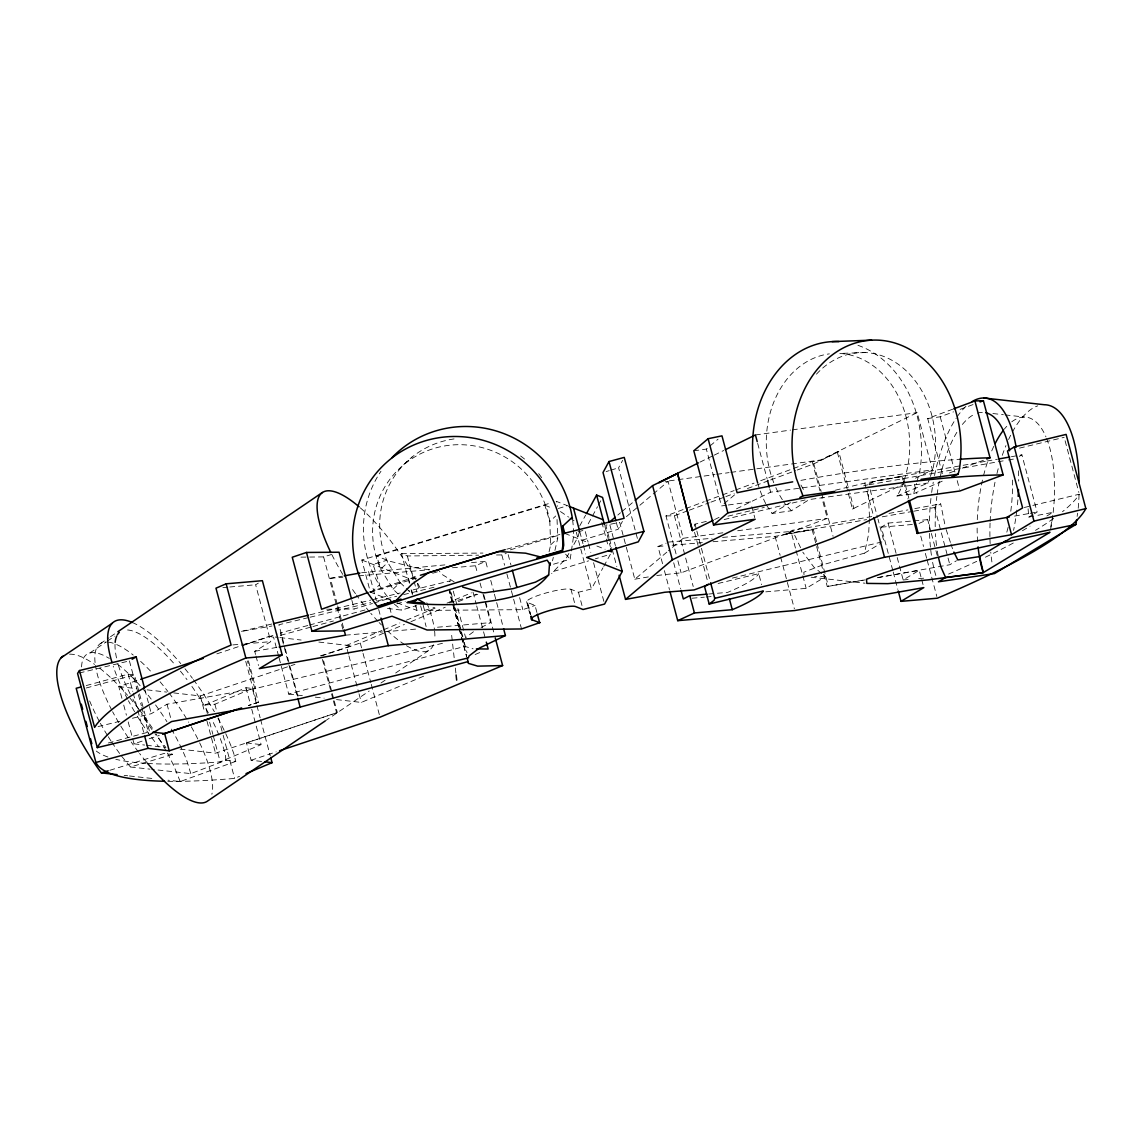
<?xml version="1.0" encoding="UTF-8"?>
<svg xmlns="http://www.w3.org/2000/svg" width="1143" height="1143" viewBox="0 0 1143 1143"><rect width="100%" height="100%" fill="white"/><g stroke="black" fill="none" stroke-linecap="round" stroke-linejoin="round"><path stroke-width="0.75" stroke-dasharray="5 3.75" d="M869.423 518.651L868.623 534.195L864.479 553.169L824.16 564.356L803.815 572.229L804.029 575.029M869.509 516.922L867.98 489.318M553.512 564.213L570.214 559.17L571.171 552.569M571.414 550.912L573.586 536.053A106.585 103.799 47.3 0 0 572.672 520.565M1050.817 526.952L1052.517 515.55M1077.12 516.422L1077.592 513.193M549.069 551.783L550.669 544.84L549.812 521.508L544.854 505.22L376.704 555.998L380.705 569.1L393.078 589.188L398.207 594.103M552.512 560.842L553.312 557.355M554.926 550.412L557.727 538.239L556.941 516.565M579.315 532.009L578.029 536.939L572.214 547.454M1006.826 532.152L1008.155 527.166M903.913 480.932A90.497 71.695 87.9 0 1 899.298 492.162L896.755 496.076L913.586 493.733L916.429 483.46M916.915 481.746L919.758 471.459A106.585 84.453 87.9 0 0 857.407 345.143M694.358 526.137L695.001 524.151L707.131 521.208M896.755 496.076L928.059 482.989L929.802 478.06M930.388 476.417L932.702 469.83A90.497 71.695 88 0 0 901.198 366.474A90.497 71.695 88 0 0 814.387 376.504M588.245 523.823L591.603 517.608M592.445 516.05L597.503 506.735M598.346 505.177L600.875 500.52M637.38 538.396L618.592 467.801L622.621 460.372M579.672 526.009L585.602 515.179M582.03 540.196L618.12 529.295L622.406 521.451M536.896 612.462L535.038 605.433L527.323 602.475L530.695 614.563L527.323 602.475A23.289 3.643 -14.9 0 1 543.554 593.688A23.289 3.643 -14.9 0 1 570.957 589.302L578.458 592.245L591.402 588.988L602.947 567.857M603.775 566.356L610.362 554.284L595.317 558.827M568.885 553.455L566.399 557.955L551.64 573.586M404.951 463.701L412.051 457.057M454.042 438.926A90.497 88.125 47.3 0 0 387.763 562.485L380.705 569.1A90.497 88.111 46.9 0 1 435.597 447.97A90.497 88.111 46.9 0 1 549.812 521.508L555.698 515.993M393.078 589.188L400.136 582.587L387.763 562.485M550.669 544.84L557.727 538.239M371.232 592.46L379.662 584.673L373.089 564.428L387.077 560.213M617.834 515.036L620.506 512.778M621.849 511.65L633.879 501.463M626.407 516.65L638.508 506.42M639.851 505.277L668.098 481.403L683.228 538.267L668.441 550.783M693.815 450.799L706.345 449.07L718.061 439.155M609.005 537.296L605.79 525.209L619.677 522.337L634.822 579.215L667.098 551.926M724.076 503.734L735.806 493.819M449.313 581.716L450.499 580.815L408.88 590.888M473.445 631.75L465.63 637.694L457.386 606.676M766.439 505.077L772.082 513.45L791.485 510.75L809.244 499.548L928.059 482.989M100.17 643.752L108.999 637.751M110.471 636.751L116.357 632.736M325.041 721.076L369.189 691.029M380.962 683.014L385.377 680.014M395.678 672.998L429.525 649.953M89.868 652.967L105.87 642.123M107.328 641.137L114.6 636.194M229.772 587.002L255.632 584.759L258.332 583.13M132.417 718.261L151.319 713.689L167.021 704.217L255.789 688.429L443.084 643.152M255.546 654.468L254.718 651.324L270.762 641.637L255.632 584.759M816.531 541.611L813.33 529.552L786.398 533.867L792.342 530.281L871.766 516.579M985.28 461.358L873.681 481.203L867.323 485.046L1006.697 460.243M786.484 534.224L791.027 531.481L795.614 548.711M904.856 483.189L903.013 476.288L873.781 481.56L868.794 484.575L863.622 485.818M892.754 570.3L881.282 527.166L888.04 523.094L912.171 521.008M913.686 511.221L934.617 507.492L940.689 503.834L945.204 526.137M1019.299 456.414L1021.899 454.843L1037.13 512.078L1034.344 513.764M765.796 591.845L806.158 588.359L825.617 576.615L823.031 574.515M864.479 553.169L880.939 543.254M897.212 557.555L903.17 579.972L919.229 570.286L921.315 578.158M878.053 577.501L949.847 564.728L956.477 560.727M1028.086 508.764L1028.757 517.122L1032.943 514.607M1022.413 530.752L1030.057 526.137M1046.874 515.993L1052.989 512.293L1035.672 515.75M772.082 513.45L790.399 502.606M452.471 567.742L475.474 565.756L485.689 561.37L487.99 570M481.089 627.507L490.618 622.621L482.36 591.603M699.973 462.129L712.646 455.914M714.232 455.143L723.733 450.485M730.848 472.373L820.503 460L917.172 412.623L932.402 469.859L914.814 478.474M760.681 480.689L812.202 461.515L820.603 460.358L838.748 451.628L849.292 491.276M797.214 470.03L813.816 463.844L838.748 451.628M714.575 519.565L720.833 516.493M736.492 508.821L770.653 492.176L800.543 488.061M848.349 493.519L852.464 509.035L903.627 483.96M913.586 493.733L945.375 479.789M919.001 523.408L927.702 519.665L930.902 531.724M948.561 574.072L952.848 572.229A513.764 80.367 -14.9 0 0 976.722 561.356M207.369 713.589L205.068 704.974L246.016 687.729L252.332 688.457L256.461 703.988M348.472 654.167L346.186 645.552L381.962 630.493M383.591 629.807L399.85 622.964M406.351 620.22L437.24 607.219M446.999 603.104L471.387 592.831M205.068 704.974L214.884 704.231L252.332 688.457M321.469 655.968L360.274 643.009L404.422 624.421M410.951 621.663L445.284 607.219M458.357 601.704L476.345 594.131M147.533 763.467A513.764 80.367 -14.9 0 0 210.512 762.595L220.199 761.852L261.147 744.607L251.06 706.688M261.59 761.438L251.103 760.238L246.488 742.921L337.342 712.532L334.142 700.459M336.528 699.587L361.317 702.431L424.739 675.727M475.145 654.51L481.646 651.767M167.835 781.312A513.764 80.367 -14.9 0 0 234.629 778.412L239.501 776.354M662.569 563.728L657.982 546.483L666.126 543.154M225.728 733.635A106.585 33.819 56 0 1 233.886 753.951L235.772 761.381L225.928 760.309L190.81 773.625L151.762 769.339M676.056 553.869L665.969 515.95L684.243 509.149M685.9 508.521L704.188 501.72M705.845 501.105L720.804 495.533M722.462 494.919L734.092 490.59M735.763 489.961L754.037 483.16M942.361 473.673L927.687 418.524L953.733 408.823M665.969 515.95L674.399 515.75L687.672 510.807M689.329 510.192L709.246 502.777M710.903 502.148L724.191 497.205M725.848 496.591L734.149 493.505M747.422 488.561L768.996 480.531M770.653 479.917L795.557 470.645M927.687 418.524L940.218 416.795L953.505 411.851M960.149 409.365L973.436 404.422M656.782 575.5L681.099 572.829L827.332 518.393L821.831 497.705M852.464 509.035L853.878 508.506L849.749 492.99M949.333 472.973L955.848 470.545M962.349 468.116L983.523 460.243M235.772 761.381L180.208 781.555L167.964 780.198M496.491 554.984L501.834 554.926L506.249 553.398M423.21 605.333L424.553 610.405L522.837 609.662L535.038 605.433M369.346 592.045L418.752 575.786M121.93 698.373L118.801 686.586L140.775 679.256M216.841 653.853L269.248 636.365L278.106 637.38M243.302 645.409L277.035 634.051M173.722 692.901L200.296 695.958L294.965 664.354M320.326 655.896L350.844 646.095L346.186 645.552M258.432 702.288L248.36 705.545L258.432 702.288L247.431 660.925M132.688 738.778L134.031 743.822L142.432 741.021M149.162 738.778L159.248 735.406M180.094 749.122L215.527 753.194L337.342 712.532M251.103 760.238L276.22 751.851M109.871 770.282L163.92 753.494L172.464 754.437L169.321 751.28M121.601 756.18L130.473 767.01L172.464 754.437M309.667 557.055L323.598 556.898L331.341 554.555M606.133 471.573L609.248 470.63M610.805 470.159L618.592 467.801M390.863 600.175L370.375 592.117L361.831 560.013L551.112 502.849M558.284 508.506L567.485 505.72L556.227 501.306L557.541 506.249M370.375 592.117L416.481 578.187M432.697 573.257L437.698 571.743M510.407 549.826L559.941 534.867M326.741 609.205L354.187 609.005L372.447 603.49M374.104 602.99L387.391 598.975M387.463 608.462L401.607 610.091L416.466 605.604M424.553 610.405L434.526 607.39M449.499 602.861L477.76 594.331M553.498 571.457L588.616 560.856M506.835 549.169L559.899 534.453M86.239 685.557L128.173 674.184L134.488 674.913L139.075 692.144M307.824 625.492L280.421 632.922L297.409 696.759M309.539 625.021L366.089 609.69M86.254 687.986L134.488 674.913M280.421 635.351L311.196 627.007M312.911 626.55L333.427 620.992M396.692 603.833L405.236 601.518M108.271 742.993L149.619 731.777L144.118 711.103M279.078 657.897L288.708 694.087L464.83 646.352L473.059 648.838M578.015 531.766L584.873 530.038L588.088 542.082M271.863 624.007L240.659 631.565L271.934 625.993M310.024 614.791L370.718 600.104M372.461 599.689L400.207 592.974M79.296 673.013L127.687 661.311M308.339 617.634L278.892 624.764L284.85 647.181M310.067 617.22L370.703 602.561M377.633 600.875L396.692 596.275M403.622 594.603L436.54 586.645M727.92 516.193L764.296 507.392M835.333 490.218L864.78 483.089L903.013 476.288M724.162 519.536L805.086 499.977M1019.513 448.127L1064.19 437.326M98.055 726.577L120.386 721.176M732.406 578.087L883.925 541.439L877.967 519.036M1024.342 507.492L1079.321 494.205L1077.435 497.076A513.764 80.367 -14.9 0 1 1062.504 511.693M718.118 583.473L758.709 573.657L761.638 584.673M1028.757 517.122L1033.944 516.093M888.997 513.393L907.956 509.892M914.843 508.606L940.689 503.834M987.023 461.043L997.496 459.186M1011.441 456.7L1021.899 454.843M337.228 604.147L330.341 578.301L342.514 576.143M361.631 572.743L444.87 564.899M786.398 533.867L866.608 519.594M882.296 516.807L911.943 511.535M712.989 541.725L775.097 536.353L813.33 529.552M254.718 651.324L277.406 647.281M1014.527 516.093L1028.429 513.621M1030.172 513.307L1037.13 512.078M824.06 574.472L827.275 586.53L864.051 579.987M827.275 586.53L865.108 579.901M877.338 577.729L919.229 570.286M1008.44 459.943L1013.67 459.057M634.822 579.215L648.338 576.929M755.437 434.954L790.599 430.097M792.356 429.854L917.172 412.623M669.312 480.86L676.342 479.889M678.099 479.646L715.018 474.545M716.775 474.302L729.091 472.616M665.026 481.817L668.098 481.403M802.3 487.818L932.402 469.859M726.605 505.235L721.476 505.935L706.345 449.07M728.32 504.992L750.565 501.92L751.408 505.077M683.228 538.267L723.648 532.695M737.706 530.752L827.332 518.393M825.617 576.615L814.645 576.543M668.198 542.096L712.06 538.31M722.59 537.396L791.027 531.481M913.9 520.851L927.702 519.665M471.488 562.599L485.689 561.37M657.982 546.483L665.083 545.868M672.184 545.254L702.345 542.639M881.282 527.166L912.371 524.48M222.871 587.588L228.043 587.145M330.341 578.301L342.729 577.229M358.659 575.858L429.454 569.728M708.731 594.017L727.662 592.374A107.371 16.802 -14.9 0 0 758.709 573.657M692.101 598.218L704.388 597.16M706.131 597.003L711.403 596.546M903.17 579.972L908.342 579.515M918.686 578.629L923.858 578.172M232.829 644.909L243.173 644.023M244.902 643.866L270.762 641.637M345.472 635.179L382.648 631.965M384.419 631.808L418.038 628.907M437.512 627.221L490.618 622.621M865.58 352.558L839.591 353.458A90.497 71.695 87.9 0 1 904.47 479.26M300.966 557.141L307.924 557.07M409.294 582.93L401.507 553.683L407.351 555.969L478.66 555.184M401.507 553.683L482.946 553.069M361.831 560.013L408.494 578.344L416.009 578.287M415.695 605.39L417.038 610.462L415.252 605.29M130.473 767.01L149.99 769.153M124.187 775.397L127.687 775.783M129.445 775.968L153.948 778.669M992.881 413.537L1003.368 414.709M1005.111 414.909L1024.342 417.038M811.116 577.201L865.08 583.216M279.878 637.58L301.138 640.037M318.854 642.066L350.744 645.738M288.708 694.087L302.881 695.716M315.282 697.144L324.126 698.159M118.801 686.586L136.517 688.629M147.147 689.858L166.635 692.087M246.488 742.921L261.147 744.607M134.031 743.822L144.661 745.05M146.433 745.25L165.921 747.493A90.497 28.718 56 0 1 154.905 733.62M429.297 569.785L415.866 567.842L389.249 561.099L376.704 555.998M564.771 533.41L588.616 542.782M596.86 546.025L605.104 549.254M397.135 602.804L417.038 610.462M544.854 505.22L552.255 508.221M454.157 581.873L442.827 574.915L439.369 571.229M560.441 511.55L568.6 517.079M569.957 518.008L574.029 520.765M821.731 573.472L813.93 567.185L802.8 552.155M394.378 604.176L401.607 610.091M400.136 582.587L405.008 587.245M406.236 588.416L412.323 594.26M791.485 510.75L786.141 505.235A90.497 71.695 87.9 0 1 783.255 501.12M565.599 554.169L570.214 559.17M151.69 737.678L158.82 746.908M800.943 485.046L805.101 492.304M800.571 547.654L792.342 530.281M180.208 781.555L174.05 766.381A106.585 33.819 56 0 0 156.248 734.12M946.104 529.48L950.419 542.396M950.947 544.011L953.105 550.483M190.81 773.625L186.881 760.867A90.497 28.675 55.9 0 0 169.764 726.334M1065.105 440.769L1078.863 492.476M940.218 416.795L954.905 472.002M957.205 480.631L959.491 489.247M934.617 507.492L947.604 556.312M948.047 557.998L949.847 564.728M931.359 533.452L935.488 548.969M935.946 550.683L937.331 555.855M914.329 484.218L916.843 493.662M920.758 536.11L923.515 546.468M925.344 553.369L926.73 558.541M927.187 560.27L936.831 596.503M905.313 484.918L908.985 498.705M901.984 476.545L902.899 479.989M903.356 481.717L907.942 498.948M921.729 579.73L923.415 586.016M888.04 523.094L896.755 555.841M893.212 572.029L897.798 589.288M870.166 489.747L877.51 517.322M864.78 483.089L873.509 515.879M837.333 452.157L847.877 491.79M813.816 463.844L821.16 491.447M821.617 493.176L833.09 536.31M812.202 461.515L819.988 490.818M817.002 543.339L828.461 586.43M812.144 529.652L823.603 572.743M796.071 550.44L806.158 588.359M757.666 443.37L767.082 478.717M769.768 488.818L770.653 492.176M775.097 536.353L780.14 555.327M780.598 557.055L794.371 608.819M751.823 506.649L754.751 517.665M695.001 524.151L696.387 529.323M696.844 531.052L700.973 546.568M701.431 548.297L710.146 581.073M694.544 532.209L698.673 547.711M699.13 549.44L708.303 583.902M674.399 515.75L693.215 586.488M677.885 560.756L681.099 572.829M673.698 562.785L680.571 588.631M664.412 570.628L669.455 589.617M616.291 522.408L618.12 529.295M609.876 524.951L614.005 540.453M614.463 542.168L615.377 545.611M609.462 539.01L611.762 547.64M612.219 549.369L616.806 566.628M604.947 526.494L609.005 541.711M609.448 543.396L610.348 546.783M601.818 522.18L608.562 547.526M588.545 543.811L590.831 552.412M593.574 562.742L604.118 602.347M579.787 531.738L582.944 543.639M583.401 545.368L585.702 553.998M576.286 532.195L591.402 588.988M578.458 592.245L582.13 606.047M570.957 589.302L575.086 604.833M526.623 601.689L529.838 613.762M508.178 554.612L510.921 564.928M519.622 597.618L522.837 609.662M501.834 554.926L504.592 565.256M506.878 573.857L521.537 628.964M490.733 580.358L493.947 592.431M494.405 594.16L503.134 626.936M483.803 594.831L485.175 600.004M485.646 601.732L494.362 634.508M475.474 565.756L477.317 572.643M480.06 582.987L481.903 589.888M473.016 592.16L476.231 604.218M476.688 605.947L483.103 630.064M483.56 631.793L485.389 638.694M453.257 591.16L456.914 604.947M450.956 592.331L454.628 606.133M455.1 607.862L461.058 630.293M461.515 632.022L463.815 640.637M464.272 642.366L467.03 652.724M449.699 589.474L464.83 646.352M459.343 628.807L466.687 656.411M459.186 628.821L466.53 656.439M417.366 583.359L419.61 591.803M407.351 555.969L416.966 592.131M420.638 605.904L426.139 626.564M408.494 578.344L409.837 583.416M411.637 590.174L412.537 593.56M411.123 589.817L412.494 594.974M389.692 607.605L391.52 614.505M368.575 571.5L376.376 600.832M378.676 609.462L380.519 616.363M351.901 600.404L354.187 609.005M360.274 643.009L362.574 651.639M363.031 653.367L370.832 682.685M371.289 684.414L380.019 717.19M337.685 605.876L341.814 621.392M342.271 623.106L343.643 628.279M323.598 556.898L343.286 630.922M348.944 655.896L358.573 692.087M359.031 693.815L361.317 702.431M323.598 660.825L331.841 691.844M332.299 693.572L333.685 698.744M322.383 659.411L331.099 692.158M331.556 693.887L332.927 699.059M333.385 700.773L336.599 712.846M285.307 648.91L289.45 664.44M289.908 666.169L298.623 698.944M278.621 656.168L273.577 637.208L269.248 636.365M255.975 656.039L258.489 665.483M248.445 660.854L255.789 688.429M245.731 661.383L256.746 702.745M256.918 705.717L260.133 717.79M260.604 719.519L270.234 755.752M246.016 687.729L250.603 704.974M214.884 704.231L216.713 711.132M218.556 718.033L222.685 733.563M223.142 735.278L234.629 778.412M209.655 722.205L212.869 734.277M213.327 735.992L220.199 761.852M200.296 695.958L204.783 712.803M207.012 721.219L215.527 753.194M167.021 704.217L170.778 718.39M144.89 689.572L151.319 713.689M139.532 693.872L143.661 709.374M129.416 660.897L141.361 705.76M141.818 707.474L148.704 733.363M128.173 674.184L132.774 691.429M133.231 693.158L137.36 708.689M137.817 710.417L144.247 734.563M123.73 705.102L126.416 715.204M128.202 721.947L132.245 737.092M451.671 635.365L454.357 659.468M455.328 668.069L456.1 674.956M225.928 760.309L225.385 755.309A90.497 28.718 56 0 0 212.455 720.776M1079.049 494.562A105.513 43.348 -83.6 0 1 1078.22 508.278M991.91 561.956A105.513 43.348 -83.6 0 1 990.752 552.169M990.152 543.597A105.513 43.348 -83.6 0 1 989.952 538.367M989.924 536.61A105.513 43.348 -83.6 0 1 990.067 523.137M990.138 521.422A105.513 43.348 -83.6 0 1 994.996 482.275M996.953 473.573A105.513 43.348 -83.6 0 1 998.739 466.744M1002.282 455.314A105.513 43.348 -83.6 0 1 1005.954 445.584M1008.597 439.526A105.513 43.348 -83.6 0 1 1010.669 435.283M1012.327 432.154A105.513 43.348 -83.6 0 1 1037.73 405.865M1018.499 470.816A105.513 43.348 -83.6 0 1 1018.684 481.046M1017.884 499.834A105.513 43.348 -83.6 0 1 1017.07 508.364M1016.856 510.078A105.513 43.348 -83.6 0 1 1013.57 530.409M935.846 575.5A105.513 43.348 -83.6 0 1 932.631 562.356M931.431 555.227A105.513 43.348 -83.6 0 1 930.602 548.769M930.431 547.111A105.513 43.348 -83.6 0 1 931.445 494.147M931.659 492.433A105.513 43.348 -83.6 0 1 933.26 482.189M934.517 475.545A105.513 43.348 -83.6 0 1 956.22 418.138M957.12 416.809A105.513 43.348 -83.6 0 1 967.092 405.308M1011.769 421.796A91.469 37.576 -83.6 0 1 1045.931 436.812M1046.617 438.498A91.469 37.576 -83.6 0 1 1050.431 530.209M977.636 541.811A91.469 37.576 -83.6 0 1 977.136 526.437M977.294 519.694A91.469 37.576 -83.6 0 1 983.123 477.303M983.551 475.574A91.469 37.576 -83.6 0 1 987.395 462.344M991.724 450.899A91.469 37.576 -83.6 0 1 994.453 444.941M1004.326 429.125A91.469 37.576 -83.6 0 1 1006.754 426.339M1012.555 480.06A91.469 37.576 -83.6 0 1 1010.683 512.093M938.203 555.969A91.469 37.576 -83.6 0 1 937.217 550.526M936.503 545.482A91.469 37.576 -83.6 0 1 935.474 533.695M935.217 526.709A91.469 37.576 -83.6 0 1 936.874 496.362M937.089 494.662A91.469 37.576 -83.6 0 1 939.303 481.232M939.989 477.845A91.469 37.576 -83.6 0 1 957.663 431.04M962.377 424.453A91.469 37.576 -83.6 0 1 975.708 413.723M977.394 413.123A91.469 37.576 -83.6 0 1 982.394 412.366M1053.675 518.408A513.764 80.367 -14.9 0 1 1035.487 530.352M1013.284 543.025A513.764 80.367 -14.9 0 1 983.151 558.298M145.861 763.367A513.764 80.367 -14.9 0 1 115.8 759.295M107.928 757.023A513.764 80.367 -14.9 0 1 96.283 751.065M800.9 480.374A513.764 80.367 -14.9 0 1 959.963 459.243M146.218 761.767A95.226 29.661 55.8 0 1 139.589 753.48M138.517 752.08A95.226 29.661 55.8 0 1 131.188 742.021M128.187 737.649A95.226 29.661 55.8 0 1 119.644 724.162M118.743 722.662A95.226 29.661 55.8 0 1 112.628 711.732M111.785 710.132A95.226 29.661 55.8 0 1 95.441 665.497M95.069 662.611A95.226 29.661 55.8 0 1 106.456 642.023M108.356 642.137A95.226 29.661 55.8 0 1 133.231 655.068M140.618 661.368A95.226 29.661 55.8 0 1 151.762 672.427M160.091 681.814A95.226 29.661 55.8 0 1 167.892 691.501M168.964 692.901A95.226 29.661 55.8 0 1 188.738 722.319M191.324 726.819A95.226 29.661 55.8 0 1 198.896 741.25M199.654 742.821A95.226 29.661 55.8 0 1 211.841 794.242M433.468 644.766A95.226 29.661 55.8 0 1 406.208 645.524M404.865 644.695A95.226 29.661 55.8 0 1 387.82 631.179M381.476 624.978A95.226 29.661 55.8 0 1 379.119 622.549M377.933 621.292A95.226 29.661 55.8 0 1 370.789 613.291M369.603 611.905A95.226 29.661 55.8 0 1 356.502 595.103M355.459 593.66A95.226 29.661 55.8 0 1 351.401 587.845M342.757 574.4A95.226 29.661 55.8 0 1 331.57 554.055M360.331 507.863A95.226 29.661 55.8 0 1 417.066 581.973M417.909 583.587A95.226 29.661 55.8 0 1 421.11 589.974M426.796 602.747A95.226 29.661 55.8 0 1 434.469 629.679M434.626 631.093A95.226 29.661 55.8 0 1 434.797 638.437M69.523 654.182A106.585 33.819 56 0 1 94.583 664.397M99.812 668.284A106.585 33.819 56 0 1 127.573 695.344M129.845 698.002A106.585 33.819 56 0 1 138.332 708.503M139.389 709.874A106.585 33.819 56 0 1 155.305 732.649M149.662 735.035A106.585 33.819 56 0 1 137.217 716.118M134.588 711.718A106.585 33.819 56 0 1 128.402 700.702M127.573 699.116A106.585 33.819 56 0 1 113.243 666.34M132.345 622.492A106.585 33.819 56 0 1 180.765 663.626M185.023 668.769A106.585 33.819 56 0 1 192.395 678.256M193.424 679.656A106.585 33.819 56 0 1 214.37 711.718M217.884 718.018A106.585 33.819 56 0 1 224.257 730.491M151.948 729.563A90.497 28.718 56 0 1 141.575 714.118M139.703 711.06A90.497 28.718 56 0 1 132.645 698.673M130.259 694.101A90.497 28.718 56 0 1 118.158 664.397M116.515 657.939A90.497 28.718 56 0 1 115.029 644.252M127.573 629.964A90.497 28.718 56 0 1 174.808 664.497M180.423 671.17A90.497 28.718 56 0 1 186.995 679.628M191.91 686.429A90.497 28.718 56 0 1 208.426 713.032M119.629 753.494A90.497 28.675 55.9 0 1 111.885 742.35M110.957 740.935A90.497 28.675 55.9 0 1 108.256 736.692M107.299 735.178A90.497 28.675 55.9 0 1 100.113 722.805M99.284 721.276A90.497 28.675 55.9 0 1 88.311 697.573M81.582 666.912A90.497 28.675 55.9 0 1 109.342 658.454M117.586 664.169A90.497 28.675 55.9 0 1 141.389 687.143M142.504 688.443A90.497 28.675 55.9 0 1 151.433 699.416M155.577 704.945A90.497 28.675 55.9 0 1 166.949 721.747M520.608 455.971A90.497 88.125 47.3 0 1 524.58 459.086M538.696 473.631A90.497 88.125 47.3 0 1 543.582 480.531M393.163 603.19A106.585 103.799 47.3 0 1 380.976 471.23M765.696 503.62A106.585 84.453 87.9 0 1 758.209 484.761M782.341 499.705A90.497 71.695 87.9 0 1 775.083 485.932M773.754 482.703A90.497 71.695 87.9 0 1 829.361 353.873M458.886 627.093L449.242 590.86L458.729 627.107"/><path stroke-width="1.5" d="M550.169 565.228L550.326 562.899M1005.597 540.896L979.608 556.57L983.294 572.614L928.045 579.887L887.825 583.644L866.823 583.401L866.494 579.215C925.53 556.47 988.624 546.768 1049.988 532.267L983.294 572.614L945.604 577.486L938.446 581.801L994.51 573.572L1075.934 524.466L1076.649 519.636M951.733 476.988L958.091 474.202L959.263 469.987A106.585 84.453 87.9 0 0 871.609 340.157L832.104 341.628M710.617 582.801L714.746 598.332L714.089 600.318L709.189 604.047L704.588 586.745L707.06 584.859M615.834 547.34L622.249 571.443L604.576 604.076L583.044 609.505L575.543 606.547A23.289 3.643 -14.9 0 0 548.14 610.948A23.289 3.643 -14.9 0 0 531.924 619.735L530.995 616.277M615.834 520.694L603.018 472.516L609.005 461.543L624.235 457.4L643.923 531.424L638.294 541.839L586.616 557.441L622.249 571.443M586.445 513.636L596.589 495.062L602.547 497.405L608.962 521.508M144.432 687.843L136.174 656.825L79.481 670.527L77.567 673.441L97.298 747.622L149.162 735.092L171.621 721.533L298.623 698.944L468.401 657.897L469.059 655.911L479.346 648.081L505.42 635.565L503.592 628.664M413.337 602.532L417.195 598.918L424.71 603.118L408.88 601.89M562.813 526.051L564.771 533.41L563.356 533.838L562.813 526.051L571.486 518.036M609.805 521.822L615.148 517.293M635.222 500.334L652.596 485.632L677.542 473.416L692.387 530.538L677.542 473.416M792.713 481.846A513.764 80.367 -14.9 0 0 750.794 489.904L737.106 492.719L721.976 435.854L708.103 438.712L693.815 450.799L713.546 524.98L755.18 519.236L672.341 559.827L625.535 599.403L619.106 575.243M713.546 524.98L727.848 512.893A513.764 80.367 -14.9 0 1 1003.14 474.902L983.394 400.722L974.893 400.95L953.733 408.823M117.829 631.736L322.383 492.49M325.041 721.076L207.312 801.229A95.226 29.661 55.8 0 1 147.39 763.167M61.251 657.668L112.171 623.292M132.131 659.268L136.174 656.825M79.481 670.527L94.612 727.405L96.512 724.533A513.764 80.367 -14.9 0 1 221.085 649.381L231.115 645.066L215.97 588.188L226.128 583.816L262.39 580.687L282.135 654.868L259.318 668.626L388.32 645.681L505.42 635.565M898.255 591.002L901.013 601.361L937.289 598.218A513.764 80.367 -14.9 0 0 1085.85 508.606L1066.105 434.411L1014.255 446.956L1007.483 451.028L1022.628 507.906L1006.926 517.379L1011.526 534.695L884.525 557.284L714.746 598.332M901.013 601.361L923.83 587.602L794.828 610.533L677.728 620.663L669.912 591.331M1011.526 534.695L1033.986 521.137L1085.85 508.606M1004.168 542.153L1011.641 537.639L1075.934 524.466M799.814 497.505L802.957 495.819L834.69 491.39M548.697 575.143L535.438 582.144L512.907 588.674L485.561 592.703L482.76 592.817L462.644 587.088M707.017 594.16L689.8 595.66L683.328 598.975L681.028 590.36M709.189 604.047L763.31 590.96A107.371 16.802 -14.9 0 1 732.263 609.69L694.415 612.962L677.728 620.663M698.387 462.901L658.854 482.675L677.256 473.659M725.319 449.699L755.437 434.954L757.223 441.684M692.387 530.538L713.146 520.365M246.016 773.611L272.077 762.652L270.691 757.466M495.276 637.965L502.62 665.569L380.019 717.19L279.564 750.737M980.08 401.95L983.394 400.722M986.78 459.029L990.038 457.814L974.893 400.95M1003.14 474.902L959.963 490.976L917.686 496.805L833.547 538.039L694.13 589.931L664.769 592.245L625.535 599.403M540.096 622.535L521.537 628.964L427.053 630.007L391.978 616.22L343.286 630.922L311.953 631.279L292.251 557.241L306.481 552.455L339.071 552.226L351.444 598.675M367.86 592.545L321.583 609.248L306.481 552.455M378.376 606.476L396.064 600.561L412.051 584.059L428.596 572.657L498.648 551.512L525.537 553.169L540.51 556.955L562.599 550.912L563.713 545.182L562.999 533.624L624.121 518.322L609.005 461.543M140.775 679.256L203.325 658.368M152.962 732.163L164.621 733.506L236.644 709.46M162.606 734.277L241.63 707.903M81.21 686.914L76.181 688.272L95.912 762.467L147.918 748.365L169.221 750.822L300.152 707.103L468.059 661.597L467.144 658.139M420.381 575.258L505.192 549.64M63.551 655.839A106.585 33.819 56 0 0 98.741 769.41L101.427 772.897L108.185 770.796M401.036 599.075L377.29 606.233L365.96 590.717A106.585 103.799 47.3 0 1 431.925 439.055A106.585 103.799 47.3 0 1 562.77 546.04L562.142 550.412L536.696 558.098M273.606 623.592L308.296 615.205M908.399 500.677L917.115 533.424L918.158 533.167L909.442 500.42M999.239 458.872L1009.698 457.014M344.243 575.829L359.888 573.043M279.149 646.967L345.472 635.179L344.1 630.007M917.115 533.424L1009.298 517.022M979.608 556.57L957.791 559.927L953.891 552.055M921.072 479.36L958.091 474.202M502.62 665.569L477.66 666.14L468.359 663.34L468.059 661.597M97.298 747.622A513.764 80.367 -14.9 0 1 245.859 658.011L282.135 654.868M990.038 457.814L981.637 458.043A513.764 80.367 -14.9 0 0 959.963 459.243M476.402 648.881L488.147 649.024L486.318 642.137M531.924 619.735L539.625 622.692L537.353 614.177M101.427 772.897L117.186 774.625M983.852 397.993L1044.345 404.736A105.513 43.348 -83.6 0 1 1079.135 482.803M265.076 761.838L272.077 762.652M568.985 506.306L603.147 519.736M608.405 550.555L611.691 551.855L610.805 548.469M945.604 577.486L941.175 567.571A91.469 37.576 -83.6 0 1 938.56 557.727M802.957 495.819L796.314 478.374A106.585 84.453 87.9 0 1 871.609 340.157M1014.255 446.956L1033.986 521.137M873.966 517.593L884.525 557.284M767.524 480.403L769.31 487.132M708.103 438.712L727.848 512.893M729.334 598.675L732.263 609.69M689.8 595.66L694.415 612.962M652.596 485.632L672.341 559.827M596.589 495.062L604.504 524.808M573.486 508.078L579.33 530.052M531.152 616.291L532.066 619.735M512.307 570.1L516.879 587.302M380.976 618.077L388.32 645.681M297.866 698.473L300.152 707.103M226.128 583.816L245.859 658.011M164.621 733.506L169.221 750.822M144.704 736.292L147.918 748.365M81.296 704.102L82.682 709.274M85.882 721.347L87.268 726.519M90.468 738.578L91.854 743.75M456.1 674.956L456.671 680.128M972.25 401.507A105.513 43.348 -83.6 0 1 1016.098 447.113M1018.499 489.533A105.513 43.348 -83.6 0 1 1018.142 496.405M985.652 412.737A91.469 37.576 -83.6 0 1 1009.583 450.799M983.123 572.243A91.469 37.576 -83.6 0 1 978.079 546.868M995.153 443.527A91.469 37.576 -83.6 0 1 1003.368 430.325M164.521 781.255A513.764 80.367 -14.9 0 1 95.912 762.467M330.798 552.469A95.226 29.661 55.8 0 1 359.088 506.792M112.057 662.654A106.585 33.819 56 0 1 132.345 622.492M115.157 642.38A90.497 28.718 56 0 1 116.715 636.065M117.358 634.822A90.497 28.718 56 0 1 119.329 632.393M311.953 631.279A517.093 80.896 -14.9 0 1 643.923 531.424M391.663 457.957A106.585 103.799 47.3 0 1 499.605 432.068A106.585 103.799 47.3 0 1 572.429 518.836M757.723 483.118A106.585 84.453 87.9 0 1 838.891 341.614M549.512 563.656L548.783 574.443C531.795 597.46 499.962 599.418 473.945 603.59C451.642 604.976 429.182 605.347 406.979 602.504L547.14 560.17L549.512 563.656"/></g></svg>
